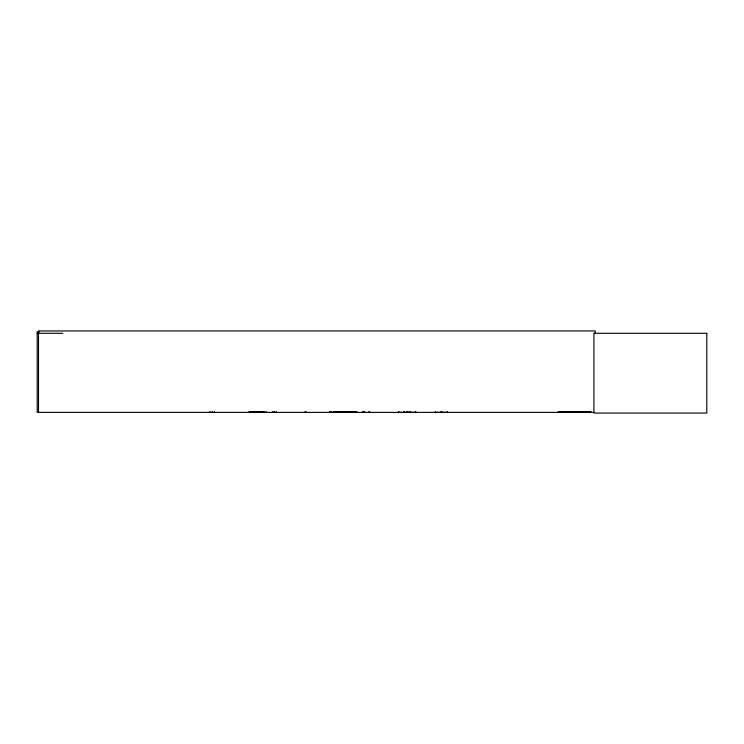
<?xml version="1.0" encoding="UTF-8"?>
<svg xmlns="http://www.w3.org/2000/svg" width="744" height="744" viewBox="0 0 744 744"><rect width="100%" height="100%" fill="white"/><g stroke="black" fill="none" stroke-linecap="round" stroke-linejoin="round"><path stroke-width="1.12" d="M330.941 412.353L330.95 411.72M341.608 412.297L341.608 411.72M342.91 412.353L342.919 411.72M343.31 412.353L343.31 411.72M435.435 412.381L435.435 411.72L435.519 412.381L447.479 412.353L447.479 411.72L447.395 412.353M331.052 412.353L331.061 411.72M343.012 412.353L343.021 411.72M590.69 411.851L590.764 412.381L558.288 412.353L558.372 411.851M590.699 412.353L590.773 411.851L558.279 411.851L558.279 412.381M558.279 412.092L590.773 412.064M305.012 412.381L305.263 411.776M337.199 412.353L337.134 411.553M398.347 412.381L416.073 412.316M249.119 412.381L266.798 412.353M272.369 412.381L272.871 412.297M352.265 412.297L352.349 411.776M305.226 412.297L305.347 411.72M337.181 412.213L337.469 411.553M398.672 412.297L398.728 411.776L398.784 412.381M339.766 412.297L339.822 411.776M249.538 412.297L249.603 411.776M343.626 412.297L343.709 411.776L343.793 412.381M39.525 331.787L37.2 331.787L37.2 412.381L594.065 412.381M37.2 333.284L62.719 333.284M249.119 411.86L264.018 411.86M338.343 411.86L353.242 411.86M249.091 412.055L264.046 412.074M338.315 412.055L353.27 412.074M369.563 411.72L369.833 412.297M365.062 412.353L364.569 412.297M364.644 412.297L364.56 411.776M337.581 411.553L337.543 412.381L337.767 411.553M355.827 412.297L355.744 411.776M259.814 412.297L259.74 411.776L259.675 412.381M357.157 412.297L329.639 412.353L329.639 411.72M415.757 412.297L415.701 411.776M595.228 333.284L595.228 330.95L38.511 330.95L38.511 412.381M441.694 411.553L441.694 412.381M441.638 411.553L441.638 412.381M441.276 411.553L441.276 412.381M441.22 411.553L441.22 412.381M415.654 411.72L415.654 412.381M410.4 411.553L410.4 412.381M410.084 411.553L410.084 412.381M407.879 411.72L407.879 412.381M406.55 411.72L406.55 412.381M404.355 411.553L404.355 412.381M404.038 411.553L404.038 412.381M368.885 411.553L368.885 412.381M364.402 411.72L364.476 412.381M356.757 411.72L356.757 412.381M355.66 411.72L355.66 412.381M354.181 411.72L354.181 412.381M353.8 411.553L353.8 412.381M353.623 411.553L353.577 412.381M352.433 411.72L352.507 412.381M351.512 411.553L351.512 412.381M351.196 411.553L351.196 412.381M348.936 411.72L348.936 412.381M347.699 411.72L347.699 412.381M345.43 411.553L345.43 412.381M345.123 411.553L345.123 412.381M344.388 411.553L344.388 412.381M344.342 411.553L344.342 412.381M343.542 411.72L343.542 412.381M342.305 411.72L342.305 412.381M339.878 411.72L339.878 412.381M338.176 411.553L338.176 412.381M337.348 411.553L337.348 412.381M337.06 411.553L337.06 412.381M336.865 411.553L336.865 412.381M336.697 411.553L336.734 412.381M336.353 411.386L336.353 412.381M335.404 411.553L335.423 412.381M334.028 411.386L334.028 412.381M331.582 411.72L331.582 412.381M331.396 411.72L331.34 412.381L331.312 411.72M305.989 411.553L305.989 412.381M276.173 411.386L276.173 412.381M274.406 411.553L274.406 412.381M266.24 411.72L266.24 412.381M261.962 411.553L261.962 412.381M261.73 411.553L261.73 412.381M256.243 411.72L256.243 412.381M254.262 411.386L254.188 412.381M253.955 411.553L253.955 412.381M252.244 411.386L252.244 412.381M249.677 411.72L249.677 412.381M214.374 411.386L214.374 412.381M212.356 411.386L212.356 412.381M210.031 411.386L210.031 412.381M706.8 333.284L593.917 333.284L593.917 413.05L706.8 413.05L706.8 333.284M363.109 412.381L363.109 411.553L363.109 412.381M335.842 412.381L335.842 411.553L335.804 412.381M273.113 412.381L273.113 411.72L273.039 412.381"/></g></svg>
